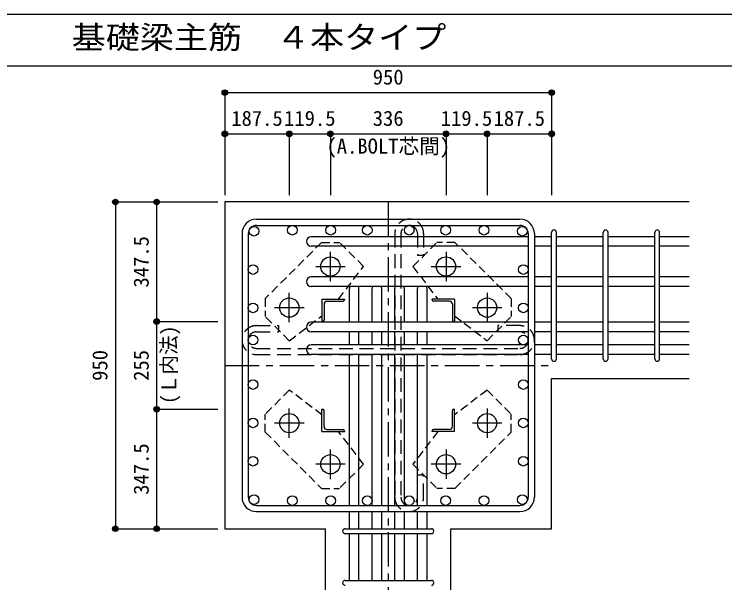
# Model space of a CAD drawing. Units: millimetres at full size, sheet at 1:20. Extents: x -3982 to 3969, y -2797 to 2801.
# Drawn here: x -719 to 1347, y 1148 to 2801 of the extents above; entities that cross this region are included whole.
import ezdxf
from ezdxf.enums import TextEntityAlignment as Align

# ---------------------------------------------------------------- set-up
doc = ezdxf.new("R2010")
doc.units = ezdxf.units.MM
doc.header["$LTSCALE"] = 20
doc.header["$PDMODE"] = 32
doc.header["$PDSIZE"] = 10
for name, pattern in [('CHAIN1', [8, 5, -1, 1, -1]), ('DASHED1', [1.8, 1.2, -0.6]), ('DASHED2', [3, 2, -1])]:
    doc.linetypes.add(name, pattern=pattern)
for name, color, linetype in [('6-1_躯体線', 2, 'Continuous'), ('6-2_A.Bolt_', 4, 'Continuous'), ('6-3_柱型主筋', 3, 'Continuous'), ('6-4_フープ', 7, 'Continuous'), ('6-5_梁主筋', 7, 'Continuous'), ('6-6_S.T.P.', 7, 'Continuous'), ('6-7_文字', 7, 'Continuous'), ('6-9_プレート', 4, 'DASHED1'), ('6-C_中子', 7, 'DASHED2'), ('6-D_寸法', 4, 'Continuous'), ('F-0_枠', 6, 'Continuous')]:
    doc.layers.add(name, color=color, linetype=linetype)
doc.styles.add('ＭＳ ゴシック', font='')
doc.styles.get('ＭＳ ゴシック').set_extended_font_data('MS Gothic')

msp = doc.modelspace()

# ---------------------------------------------------------------- linework, layer by layer
at = {"layer": '6-1_躯体線'}
for p, q in [((-106.71, 2254.95), (-106.71, 1304.95)), ((1243.29, 2254.95), (-106.71, 2254.95)), ((843.29, 1741.96), (1243.29, 1741.96)), ((843.29, 1304.95), (843.29, 1741.96)), ((-106.71, 1304.95), (185.79, 1304.95)), ((185.79, 904.95), (185.79, 1304.95)), ((550.79, 904.95), (550.79, 1304.95)), ((550.79, 1304.95), (843.29, 1304.95))]:
    msp.add_line(p, q, dxfattribs=at)
at = {"layer": '6-2_A.Bolt_', "linetype": 'CHAIN1'}
for p, q in [((200.29, 2024.75), (200.29, 2110.25)), ((536.29, 2110.26), (536.29, 2024.75)), ((157.49, 2067.45), (242.99, 2067.45)), ((493.59, 2067.46), (579.09, 2067.46)), ((80.79, 1905.25), (80.79, 1990.75)), ((655.79, 1990.76), (655.79, 1905.26)), ((37.99, 1947.95), (123.49, 1947.95)), ((613.09, 1947.96), (698.59, 1947.96)), ((80.79, 1569.15), (80.79, 1654.65)), ((655.79, 1654.66), (655.79, 1569.16)), ((123.49, 1611.95), (37.99, 1611.95)), ((698.59, 1611.96), (613.09, 1611.96)), ((200.29, 1449.65), (200.29, 1535.16)), ((536.29, 1535.16), (536.29, 1449.66)), ((242.99, 1492.45), (157.49, 1492.45)), ((579.09, 1492.46), (493.59, 1492.46))]:
    msp.add_line(p, q, dxfattribs=at)
at = {"layer": '6-2_A.Bolt_'}
for p, q in [((175.79, 1972.45), (240.79, 1972.45)), ((175.79, 1972.45), (175.79, 1907.45)), ((190.29, 1966.45), (236.79, 1966.45)), ((240.79, 1972.45), (240.79, 1970.45)), ((560.79, 1972.46), (495.79, 1972.46)), ((495.79, 1970.46), (495.79, 1972.46)), ((546.29, 1966.46), (499.79, 1966.46)), ((560.79, 1972.46), (560.79, 1907.46)), ((181.79, 1957.95), (181.79, 1911.45)), ((554.79, 1957.96), (554.79, 1911.46)), ((177.79, 1907.45), (175.79, 1907.45)), ((560.79, 1907.46), (558.79, 1907.46)), ((175.79, 1652.45), (177.79, 1652.45)), ((175.79, 1587.45), (175.79, 1652.45)), ((181.79, 1601.95), (181.79, 1648.45)), ((554.79, 1601.96), (554.79, 1648.46)), ((558.79, 1652.46), (560.79, 1652.46)), ((560.79, 1587.46), (560.79, 1652.46)), ((190.29, 1593.45), (236.79, 1593.45)), ((546.29, 1593.46), (499.79, 1593.46)), ((175.79, 1587.45), (240.79, 1587.45)), ((240.79, 1589.45), (240.79, 1587.45)), ((495.79, 1587.46), (495.79, 1589.46)), ((560.79, 1587.46), (495.79, 1587.46))]:
    msp.add_line(p, q, dxfattribs=at)
at = {"layer": '6-2_A.Bolt_', "color": 3}
for centre in [(200.29, 2067.45), (536.29, 2067.46), (80.79, 1947.95), (655.79, 1947.96), (80.79, 1611.95), (655.79, 1611.96), (200.29, 1492.45), (536.29, 1492.46)]:
    msp.add_circle(centre, 28, dxfattribs=at)
at = {"layer": '6-2_A.Bolt_'}
for centre, radius, start, end in [((190.29, 1957.95), 8.5, 90, 180), ((236.79, 1970.45), 4, 270, 0), ((499.79, 1970.46), 4, 180, 270), ((546.29, 1957.96), 8.5, 0, 90), ((177.79, 1911.45), 4, 270, 0), ((558.79, 1911.46), 4, 180, 270), ((177.79, 1648.45), 4, 0, 90), ((558.79, 1648.46), 4, 90, 180), ((190.29, 1601.95), 8.5, 180, 270), ((236.79, 1589.45), 4, 0, 90), ((499.79, 1589.46), 4, 90, 180), ((546.29, 1601.96), 8.5, 270, 0)]:
    msp.add_arc(centre, radius, start, end, dxfattribs=at)
at = {"layer": '6-3_柱型主筋'}
for centre in [(-21.78, 2170.03), (89.67, 2172.95), (201.12, 2172.95), (307.29, 2172.95), (429.29, 2172.95), (535.46, 2172.95), (646.91, 2172.95), (758.36, 2170.03), (-24.71, 2058.58), (761.29, 2058.58), (-24.71, 1947.13), (761.29, 1947.13), (-24.71, 1853.46), (761.29, 1853.46), (-24.71, 1724.23), (761.29, 1724.23), (-24.71, 1612.78), (761.29, 1612.78), (-24.71, 1501.33), (761.29, 1501.33), (-21.78, 1389.88), (89.67, 1386.95), (201.12, 1386.95), (307.29, 1386.95), (429.29, 1386.95), (535.46, 1386.95), (646.91, 1386.95), (758.36, 1389.88)]:
    msp.add_circle(centre, 14, dxfattribs=at)
at = {"layer": '6-4_フープ'}
for p, q in [((-14.71, 2204.95), (751.29, 2204.95)), ((-14.71, 2186.95), (751.29, 2186.95)), ((-56.71, 2162.95), (-56.71, 1396.95)), ((-38.71, 2162.95), (-38.71, 1396.95)), ((775.29, 2162.95), (775.29, 1396.95)), ((793.29, 2162.95), (793.29, 1396.95)), ((-14.71, 1372.95), (751.29, 1372.95)), ((-14.71, 1354.95), (751.29, 1354.95))]:
    msp.add_line(p, q, dxfattribs=at)
for centre, radius, start, end in [((-14.71, 2162.95), 42, 90, 180), ((751.29, 2162.95), 42, 0, 90), ((-14.71, 2162.95), 24, 90, 180), ((751.29, 2162.95), 24, 0, 90), ((-14.71, 1396.95), 42, 180, 270), ((-14.71, 1396.95), 24, 180, 270), ((751.29, 1396.95), 42, 270, 0), ((751.29, 1396.95), 24, 270, 0)]:
    msp.add_arc(centre, radius, start, end, dxfattribs=at)
at = {"layer": '6-5_梁主筋'}
for p, q in [((775.29, 2154.03), (144.79, 2154.03)), ((843.29, 2154.03), (793.29, 2154.03)), ((993.29, 2154.03), (857.29, 2154.03)), ((1143.29, 2154.03), (1007.29, 2154.03)), ((1243.29, 2154.03), (1157.29, 2154.03)), ((775.29, 2126.03), (144.79, 2126.03)), ((843.29, 2126.03), (793.29, 2126.03)), ((993.29, 2126.03), (857.29, 2126.03)), ((1143.29, 2126.03), (1007.29, 2126.03)), ((1243.29, 2126.03), (1157.29, 2126.03)), ((775.29, 2037.46), (144.79, 2037.46)), ((843.29, 2037.46), (793.29, 2037.46)), ((993.29, 2037.46), (857.29, 2037.46)), ((1143.29, 2037.46), (1007.29, 2037.46)), ((1243.29, 2037.46), (1157.29, 2037.46)), ((775.29, 2009.46), (144.79, 2009.46)), ((843.29, 2009.46), (793.29, 2009.46)), ((993.29, 2009.46), (857.29, 2009.46)), ((1143.29, 2009.46), (1007.29, 2009.46)), ((1243.29, 2009.46), (1157.29, 2009.46)), ((255.29, 1905.46), (255.29, 2003.45)), ((283.29, 1905.46), (283.29, 2003.45)), ((321.29, 1905.46), (321.29, 2003.45)), ((349.29, 1905.46), (349.29, 2003.45)), ((387.29, 1905.46), (387.29, 2003.45)), ((415.29, 1905.46), (415.29, 2003.45)), ((453.29, 1905.46), (453.29, 2003.45)), ((481.29, 1905.46), (481.29, 2003.45)), ((775.29, 1905.46), (144.79, 1905.46)), ((843.29, 1905.46), (793.29, 1905.46)), ((993.29, 1905.46), (857.29, 1905.46)), ((1143.29, 1905.46), (1007.29, 1905.46)), ((1243.29, 1905.46), (1157.29, 1905.46)), ((775.29, 1877.46), (144.79, 1877.46)), ((255.29, 1839.46), (255.29, 1877.46)), ((283.29, 1839.46), (283.29, 1877.46)), ((321.29, 1839.46), (321.29, 1877.46)), ((349.29, 1839.46), (349.29, 1877.46)), ((387.29, 1839.46), (387.29, 1877.46)), ((415.29, 1839.46), (415.29, 1877.46)), ((453.29, 1839.46), (453.29, 1877.46)), ((481.29, 1839.46), (481.29, 1877.46)), ((843.29, 1877.46), (793.29, 1877.46)), ((993.29, 1877.46), (857.29, 1877.46)), ((1143.29, 1877.46), (1007.29, 1877.46)), ((1243.29, 1877.46), (1157.29, 1877.46)), ((775.29, 1839.46), (144.79, 1839.46)), ((843.29, 1839.46), (793.29, 1839.46)), ((993.29, 1839.46), (857.29, 1839.46)), ((1143.29, 1839.46), (1007.29, 1839.46)), ((1243.29, 1839.46), (1157.29, 1839.46)), ((775.29, 1811.46), (144.79, 1811.46)), ((255.29, 1372.95), (255.29, 1811.46)), ((283.29, 1372.95), (283.29, 1811.46)), ((321.29, 1372.95), (321.29, 1811.46)), ((349.29, 1372.95), (349.29, 1811.46)), ((387.29, 1372.95), (387.29, 1811.46)), ((415.29, 1372.95), (415.29, 1811.46)), ((453.29, 1372.95), (453.29, 1811.46)), ((481.29, 1372.95), (481.29, 1811.46)), ((843.29, 1811.46), (793.29, 1811.46)), ((993.29, 1811.46), (857.29, 1811.46)), ((1143.29, 1811.46), (1007.29, 1811.46)), ((1243.29, 1811.46), (1157.29, 1811.46)), ((255.29, 1304.95), (255.29, 1354.95)), ((283.29, 1304.95), (283.29, 1354.95)), ((321.29, 1304.95), (321.29, 1354.95)), ((349.29, 1304.95), (349.29, 1354.95)), ((387.29, 1304.95), (387.29, 1354.95)), ((415.29, 1304.95), (415.29, 1354.95)), ((453.29, 1304.95), (453.29, 1354.95)), ((481.29, 1304.95), (481.29, 1354.95)), ((255.29, 1154.95), (255.29, 1290.95)), ((283.29, 1154.95), (283.29, 1290.95)), ((321.29, 1154.95), (321.29, 1290.95)), ((349.29, 1154.95), (349.29, 1290.95)), ((387.29, 1154.95), (387.29, 1290.95)), ((415.29, 1154.95), (415.29, 1290.95)), ((453.29, 1154.95), (453.29, 1290.95)), ((481.29, 1154.95), (481.29, 1290.95))]:
    msp.add_line(p, q, dxfattribs=at)
for centre, start, end in [((144.79, 2140.03), 90, 270), ((144.79, 2023.46), 90, 270), ((269.29, 2003.45), 154.61978, 180), ((269.29, 2003.45), 0, 25.38022), ((335.29, 2003.45), 154.61978, 180), ((335.29, 2003.45), 0, 25.38022), ((401.29, 2003.45), 154.61978, 180), ((401.29, 2003.45), 0, 25.38022), ((467.29, 2003.45), 154.61978, 180), ((467.29, 2003.45), 0, 25.38022), ((144.79, 1891.46), 90, 270), ((144.79, 1825.46), 90, 270)]:
    msp.add_arc(centre, 14, start, end, dxfattribs=at)
at = {"layer": '6-6_S.T.P.'}
for p, q in [((843.29, 1798.96), (843.29, 2166.53)), ((857.29, 1798.96), (857.29, 2166.53)), ((993.29, 1798.96), (993.29, 2166.53)), ((1007.29, 1798.96), (1007.29, 2166.53)), ((1143.29, 1798.96), (1143.29, 2166.53)), ((1157.29, 1798.96), (1157.29, 2166.53)), ((242.79, 1304.95), (493.79, 1304.95)), ((242.79, 1290.95), (493.79, 1290.95)), ((242.79, 1154.95), (493.79, 1154.95))]:
    msp.add_line(p, q, dxfattribs=at)
for centre, start, end in [((850.29, 2166.53), 0, 180), ((850.29, 2166.53), 0, 180), ((850.29, 2166.53), 0, 180), ((850.29, 2166.53), 0, 180), ((1000.29, 2166.53), 0, 180), ((1150.29, 2166.53), 0, 180), ((850.29, 1798.96), 180, 0), ((850.29, 1798.96), 180, 0), ((850.29, 1798.96), 180, 0), ((850.29, 1798.96), 180, 0), ((1000.29, 1798.96), 180, 0), ((1150.29, 1798.96), 180, 0), ((242.79, 1297.95), 90, 270), ((242.79, 1297.95), 90, 270), ((242.79, 1297.95), 90, 270), ((242.79, 1297.95), 90, 270), ((493.79, 1297.95), 270, 90), ((493.79, 1297.95), 270, 90), ((493.79, 1297.95), 270, 90), ((493.79, 1297.95), 270, 90), ((242.79, 1147.95), 90, 270), ((493.79, 1147.95), 270, 90)]:
    msp.add_arc(centre, 7, start, end, dxfattribs=at)
at = {"layer": '6-9_プレート'}
for p, q in [((174.16, 2137.42), (10.82, 1974.08)), ((174.16, 2137.42), (226.49, 2137.42)), ((296.48, 2067.43), (226.49, 2137.42)), ((440.1, 2067.44), (510.09, 2137.43)), ((562.42, 2137.43), (510.09, 2137.43)), ((725.76, 1974.09), (562.42, 2137.43)), ((224.09, 1972.45), (296.48, 2067.43)), ((440.1, 2067.44), (512.49, 1972.45)), ((10.82, 1974.08), (10.82, 1921.76)), ((725.76, 1974.09), (725.76, 1921.76)), ((80.81, 1851.77), (10.82, 1921.76)), ((80.81, 1851.77), (175.79, 1924.15)), ((560.79, 1924.16), (655.77, 1851.77)), ((655.77, 1851.77), (725.76, 1921.76)), ((80.81, 1708.14), (10.82, 1638.15)), ((175.79, 1635.75), (80.81, 1708.14)), ((655.77, 1708.14), (560.79, 1635.76)), ((655.77, 1708.14), (725.76, 1638.15)), ((10.82, 1585.82), (10.82, 1638.15)), ((725.76, 1585.83), (725.76, 1638.15)), ((10.82, 1585.82), (174.16, 1422.48)), ((296.48, 1492.47), (224.09, 1587.46)), ((512.49, 1587.46), (440.11, 1492.47)), ((562.42, 1422.49), (725.76, 1585.83)), ((296.48, 1492.47), (226.49, 1422.48)), ((440.11, 1492.47), (510.09, 1422.49)), ((174.16, 1422.48), (226.49, 1422.48)), ((562.42, 1422.49), (510.09, 1422.49))]:
    msp.add_line(p, q, dxfattribs=at)
at = {"layer": '6-C_中子'}
for p, q in [((387.29, 2162.95), (387.29, 1396.95)), ((405.29, 2162.95), (405.29, 1396.95)), ((453.29, 2162.95), (453.29, 2098.95)), ((687.29, 1895.46), (687.29, 1877.46)), ((751.29, 1895.46), (687.29, 1895.46)), ((-14.71, 1877.46), (49.29, 1877.46)), ((751.29, 1877.46), (687.29, 1877.46)), ((-14.71, 1829.46), (751.29, 1829.46)), ((-14.71, 1811.46), (751.29, 1811.46)), ((471.29, 1460.95), (453.29, 1460.95)), ((453.29, 1396.95), (453.29, 1460.95)), ((471.29, 1396.95), (471.29, 1460.95))]:
    msp.add_line(p, q, dxfattribs=at)
for points in [[(471.29, 2162.95), (471.29, 2098.95), (453.29, 2098.95)], [(-14.71, 1895.46), (49.29, 1895.46), (49.29, 1877.46)]]:
    msp.add_lwpolyline(points, dxfattribs=at)
for centre, radius, start, end in [((429.29, 2162.95), 42, 0, 180), ((429.29, 2162.95), 24, 0, 180), ((-14.71, 1853.46), 42, 90, 270), ((751.29, 1853.46), 42, 270, 90), ((-14.71, 1853.46), 24, 90, 270), ((751.29, 1853.46), 24, 270, 90), ((429.29, 1396.95), 42, 180, 0), ((429.29, 1396.95), 24, 180, 0)]:
    msp.add_arc(centre, radius, start, end, dxfattribs=at)
at = {"layer": '6-D_寸法'}
for p, q in [((-106.71, 2572.98), (-106.71, 2452.98)), ((-106.71, 2572.98), (-106.71, 2452.98)), ((-106.71, 2572.98), (843.29, 2572.98)), ((-106.71, 2452.98), (-106.71, 2274.95)), ((-106.71, 2452.98), (-106.71, 2274.95)), ((-106.71, 2452.98), (-106.71, 2274.95)), ((-106.71, 2452.98), (80.79, 2452.98)), ((80.79, 2452.98), (80.79, 2274.95)), ((80.79, 2452.98), (200.29, 2452.98)), ((200.29, 2452.98), (200.29, 2274.95)), ((200.29, 2452.98), (536.29, 2452.98)), ((536.29, 2452.98), (536.29, 2274.95)), ((536.29, 2452.98), (655.79, 2452.98)), ((655.79, 2452.98), (655.79, 2274.95)), ((655.79, 2452.98), (843.29, 2452.98)), ((843.29, 2452.98), (843.29, 2274.95)), ((843.29, 2452.98), (843.29, 2274.95)), ((843.29, 2452.98), (843.29, 2274.95)), ((-424.74, 2254.95), (-304.74, 2254.95)), ((-424.74, 2254.95), (-424.74, 1304.95)), ((-304.74, 2254.95), (-126.71, 2254.95)), ((-304.74, 2254.95), (-126.71, 2254.95)), ((-304.74, 2254.95), (-126.71, 2254.95)), ((-304.74, 2254.95), (-126.71, 2254.95)), ((-304.74, 2254.95), (-126.71, 2254.95)), ((-304.74, 2254.95), (-126.71, 2254.95)), ((-304.74, 2254.95), (-126.71, 2254.95)), ((-304.74, 2254.95), (-126.71, 2254.95)), ((-304.74, 2254.95), (-126.71, 2254.95)), ((-304.74, 2254.95), (-126.71, 2254.95)), ((-304.74, 2254.95), (-126.71, 2254.95)), ((-304.74, 1652.45), (-304.74, 1907.45)), ((-304.74, 1907.45), (-126.71, 1907.45)), ((-304.74, 1304.95), (-304.74, 1652.45)), ((-304.74, 1652.45), (-126.71, 1652.45)), ((-424.74, 1304.95), (-304.74, 1304.95)), ((-304.74, 1304.95), (-126.71, 1304.95)), ((-304.74, 1304.95), (-126.71, 1304.95)), ((-304.74, 1304.95), (-126.71, 1304.95)), ((-304.74, 1304.95), (-126.71, 1304.95)), ((-304.74, 1304.95), (-126.71, 1304.95)), ((-304.74, 1304.95), (-126.71, 1304.95)), ((-304.74, 1304.95), (-126.71, 1304.95)), ((-304.74, 1304.95), (-126.71, 1304.95)), ((-304.74, 1304.95), (-126.71, 1304.95)), ((-304.74, 1304.95), (-126.71, 1304.95)), ((-304.74, 1304.95), (-126.71, 1304.95))]:
    msp.add_line(p, q, dxfattribs=at)
at = {"layer": '6-D_寸法', "linetype": 'CHAIN1'}
for p, q in [((368.29, 2254.95), (368.29, 904.95)), ((-106.71, 1779.95), (843.29, 1779.95))]:
    msp.add_line(p, q, dxfattribs=at)
at = {"layer": '6-D_寸法'}
for points in [[(843.29, 2572.98), (843.29, 2452.98), (843.29, 2274.95)], [(-304.74, 1907.45), (-304.74, 2254.95), (-126.71, 2254.95)], [(-424.74, 1304.95), (-304.74, 1304.95), (-126.71, 1304.95)], [(-424.74, 1304.95), (-304.74, 1304.95), (-126.71, 1304.95)]]:
    msp.add_lwpolyline(points, dxfattribs=at)
for centre, radius in [((-106.71, 2572.98), 8), ((-106.71, 2572.98), 7.2), ((-106.71, 2572.98), 6.4), ((-106.71, 2572.98), 5.6), ((-106.71, 2572.98), 4.8), ((-106.71, 2572.98), 4), ((-106.71, 2572.98), 3.2), ((-106.71, 2572.98), 2.4), ((-106.71, 2572.98), 1.6), ((-106.71, 2572.98), 0.8), ((843.29, 2572.98), 8), ((843.29, 2572.98), 7.2), ((843.29, 2572.98), 6.4), ((843.29, 2572.98), 5.6), ((843.29, 2572.98), 4.8), ((843.29, 2572.98), 4), ((843.29, 2572.98), 3.2), ((843.29, 2572.98), 2.4), ((843.29, 2572.98), 1.6), ((843.29, 2572.98), 0.8), ((-106.71, 2452.98), 8), ((-106.71, 2452.98), 7.2), ((-106.71, 2452.98), 6.4), ((-106.71, 2452.98), 5.6), ((80.79, 2452.98), 8), ((80.79, 2452.98), 7.2), ((80.79, 2452.98), 6.4), ((80.79, 2452.98), 5.6), ((200.29, 2452.98), 8), ((200.29, 2452.98), 7.2), ((200.29, 2452.98), 6.4), ((200.29, 2452.98), 5.6), ((536.29, 2452.98), 8), ((536.29, 2452.98), 7.2), ((536.29, 2452.98), 6.4), ((536.29, 2452.98), 5.6), ((655.79, 2452.98), 8), ((655.79, 2452.98), 7.2), ((655.79, 2452.98), 6.4), ((655.79, 2452.98), 5.6), ((843.29, 2452.98), 8), ((843.29, 2452.98), 7.2), ((843.29, 2452.98), 6.4), ((843.29, 2452.98), 5.6), ((-106.71, 2452.98), 4.8), ((-106.71, 2452.98), 4), ((-106.71, 2452.98), 3.2), ((-106.71, 2452.98), 2.4), ((-106.71, 2452.98), 1.6), ((-106.71, 2452.98), 0.8), ((80.79, 2452.98), 4.8), ((80.79, 2452.98), 4), ((80.79, 2452.98), 3.2), ((80.79, 2452.98), 2.4), ((80.79, 2452.98), 1.6), ((80.79, 2452.98), 0.8), ((200.29, 2452.98), 4.8), ((200.29, 2452.98), 4), ((200.29, 2452.98), 3.2), ((200.29, 2452.98), 2.4), ((200.29, 2452.98), 1.6), ((200.29, 2452.98), 0.8), ((536.29, 2452.98), 4.8), ((536.29, 2452.98), 4), ((536.29, 2452.98), 3.2), ((536.29, 2452.98), 2.4), ((536.29, 2452.98), 1.6), ((536.29, 2452.98), 0.8), ((655.79, 2452.98), 4.8), ((655.79, 2452.98), 4), ((655.79, 2452.98), 3.2), ((655.79, 2452.98), 2.4), ((655.79, 2452.98), 1.6), ((655.79, 2452.98), 0.8), ((843.29, 2452.98), 4.8), ((843.29, 2452.98), 4), ((843.29, 2452.98), 3.2), ((843.29, 2452.98), 2.4), ((843.29, 2452.98), 1.6), ((843.29, 2452.98), 0.8), ((-424.74, 2254.95), 8), ((-424.74, 2254.95), 7.2), ((-424.74, 2254.95), 6.4), ((-424.74, 2254.95), 5.6), ((-424.74, 2254.95), 4.8), ((-424.74, 2254.95), 4), ((-424.74, 2254.95), 3.2), ((-424.74, 2254.95), 2.4), ((-424.74, 2254.95), 1.6), ((-424.74, 2254.95), 0.8), ((-304.74, 2254.95), 8), ((-304.74, 2254.95), 7.2), ((-304.74, 2254.95), 6.4), ((-304.74, 2254.95), 5.6), ((-304.74, 2254.95), 4.8), ((-304.74, 2254.95), 4), ((-304.74, 2254.95), 3.2), ((-304.74, 2254.95), 2.4), ((-304.74, 2254.95), 1.6), ((-304.74, 2254.95), 0.8), ((-304.74, 1907.45), 8), ((-304.74, 1907.45), 7.2), ((-304.74, 1907.45), 6.4), ((-304.74, 1907.45), 5.6), ((-304.74, 1907.45), 4.8), ((-304.74, 1907.45), 4), ((-304.74, 1907.45), 3.2), ((-304.74, 1907.45), 2.4), ((-304.74, 1907.45), 1.6), ((-304.74, 1907.45), 0.8), ((-304.74, 1652.45), 8), ((-304.74, 1652.45), 7.2), ((-304.74, 1652.45), 6.4), ((-304.74, 1652.45), 5.6), ((-304.74, 1652.45), 4.8), ((-304.74, 1652.45), 4), ((-304.74, 1652.45), 3.2), ((-304.74, 1652.45), 2.4), ((-304.74, 1652.45), 1.6), ((-304.74, 1652.45), 0.8), ((-424.74, 1304.95), 8), ((-424.74, 1304.95), 7.2), ((-424.74, 1304.95), 6.4), ((-424.74, 1304.95), 5.6), ((-424.74, 1304.95), 4.8), ((-424.74, 1304.95), 4), ((-424.74, 1304.95), 3.2), ((-424.74, 1304.95), 2.4), ((-424.74, 1304.95), 1.6), ((-424.74, 1304.95), 0.8), ((-304.74, 1304.95), 8), ((-304.74, 1304.95), 7.2), ((-304.74, 1304.95), 6.4), ((-304.74, 1304.95), 5.6), ((-304.74, 1304.95), 4.8), ((-304.74, 1304.95), 4), ((-304.74, 1304.95), 3.2), ((-304.74, 1304.95), 2.4), ((-304.74, 1304.95), 1.6), ((-304.74, 1304.95), 0.8)]:
    msp.add_circle(centre, radius, dxfattribs=at)
at = {"layer": '6-D_寸法', "color": 7}
for p in [(-106.71, 2572.98), (843.29, 2572.98), (-106.71, 2452.98), (80.79, 2452.98), (200.29, 2452.98), (536.29, 2452.98), (655.79, 2452.98), (843.29, 2452.98), (-424.74, 2254.95), (-304.74, 2254.95), (-304.74, 1907.45), (-304.74, 1652.45), (-424.74, 1304.95), (-304.74, 1304.95)]:
    msp.add_point(p, dxfattribs=at)
at = {"layer": 'F-0_枠'}
msp.add_line((-3981.92, 2800.77), (3969.4, 2800.77), dxfattribs=at)
at = {"layer": 'F-0_枠', "color": 2}
msp.add_line((-3981.92, 2650.77), (2482.4, 2650.77), dxfattribs=at)

# ---------------------------------------------------------------- texts
at = {"layer": '6-7_文字', "color": 2, "style": 'ＭＳ ゴシック', "width": 1.1}
msp.add_text('\u3000\u3000基礎梁主筋\u3000４本タイプ', height=65.98, dxfattribs=at).set_placement((-749.76, 2680.77), align=Align.BOTTOM_LEFT)
at = {"layer": '6-7_文字', "color": 4, "style": 'ＭＳ ゴシック'}
msp.add_text('(A.BOLT芯間)', height=43.99, dxfattribs=at).set_placement((188.82, 2382.2), align=Align.BOTTOM_LEFT)
at = {"layer": '6-D_寸法', "style": 'ＭＳ ゴシック'}
for s, p in [('950', (323.29, 2582.98)), ('187.5', (-87.96, 2462.98)), ('119.5', (65.54, 2462.98)), ('336', (323.29, 2462.98)), ('119.5', (521.04, 2462.98)), ('187.5', (674.54, 2462.98))]:
    msp.add_text(s, height=43.99, dxfattribs=at).set_placement(p, align=Align.BOTTOM_LEFT)
for s, p in [('347.5', (-314.74, 2006.2)), ('950', (-434.74, 1734.95)), ('255', (-314.74, 1734.95)), ('347.5', (-314.74, 1403.7))]:
    msp.add_text(s, height=43.99, rotation=90, dxfattribs=at).set_placement(p, align=Align.BOTTOM_LEFT)
at = {"layer": '6-D_寸法', "style": 'ＭＳ ゴシック', "width": 0.95}
msp.add_text('(Ｌ内法)', height=43.99, rotation=90, dxfattribs=at).set_placement((-234.25, 1667.85), align=Align.BOTTOM_LEFT)

doc.saveas('drawing.dxf')
